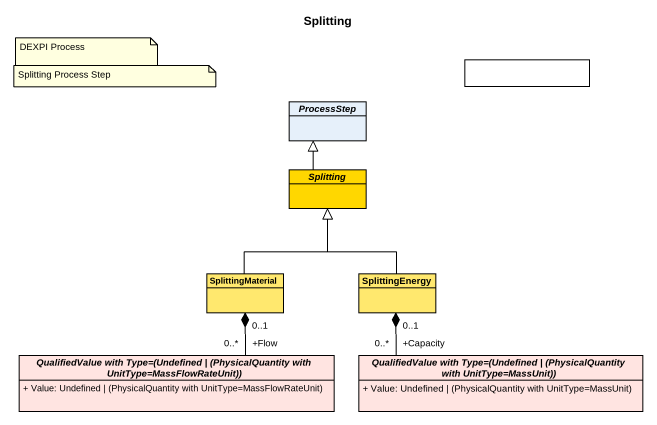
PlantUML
@startuml
title Splitting
allowmixing
hide circle
hide empty members
skinparam classAttributeIconSize 0
rectangle " " as rectangle1
abstract class ProcessStep
abstract class Splitting #FFD700
class SplittingMaterial #FFE86E
class SplittingEnergy #FFE86E
abstract class "QualifiedValue with Type=(Undefined | (PhysicalQuantity with UnitType=MassFlowRateUnit))" as QualifiedValue_with_Type #FFE4E1 {
  {field} + Value: Undefined | (PhysicalQuantity with UnitType=MassFlowRateUnit)
}
abstract class "QualifiedValue with Type=(Undefined | (PhysicalQuantity with UnitType=MassUnit))" as QualifiedValue_with_Type_2 #FFE4E1 {
  {field} + Value: Undefined | (PhysicalQuantity with UnitType=MassUnit)
}
Splitting -up-|> ProcessStep
SplittingMaterial -up-|> Splitting
SplittingMaterial "0..1" *-- "+Flow\n0..*" QualifiedValue_with_Type
SplittingEnergy -up-|> Splitting
SplittingEnergy "0..1" *-- "+Capacity\n0..*" QualifiedValue_with_Type_2
note as N1
  DEXPI Process
end note
note as N2
  Splitting Process Step
end note
@enduml
